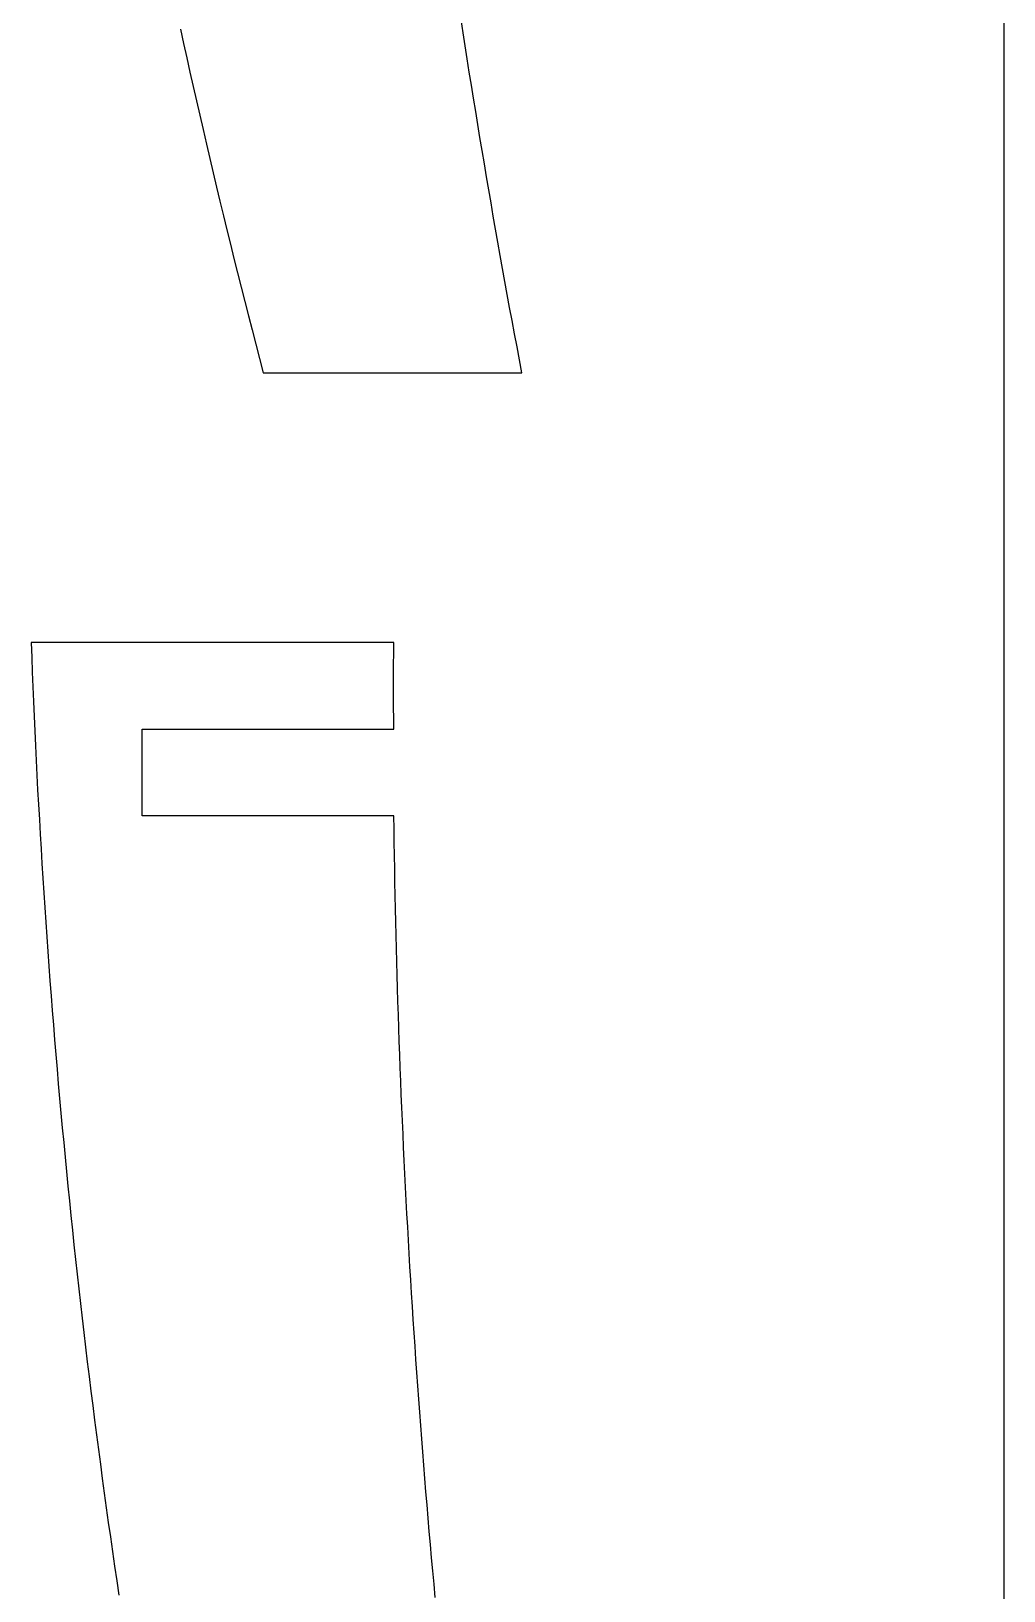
# Model space of a CAD drawing. Extents: x -242 to 227, y -355 to 350.
# Drawn here: x -237.6 to -133.3, y 13.4 to 180.6 of the extents above; entities that cross this region are included whole.
import ezdxf

# ---------------------------------------------------------------- set-up
doc = ezdxf.new("R2010")
doc.units = 0
doc.layers.add('Nível Padrão', color=1, linetype='CONTINUOUS')

msp = doc.modelspace()

# ---------------------------------------------------------------- linework, layer by layer
at = {"layer": 'Nível Padrão'}
for points in [[(-133.33, 192.69), (-133.33, -192.69)], [(-221.57, 180.79), (-221.23, 179.25), (-220.89, 177.71), (-220.55, 176.16), (-220.2, 174.63), (-219.85, 173.09), (-219.5, 171.55), (-219.14, 170.01), (-218.79, 168.47), (-218.43, 166.93), (-218.06, 165.4), (-217.7, 163.86), (-217.33, 162.33), (-216.96, 160.79), (-216.58, 159.26), (-216.21, 157.72), (-215.83, 156.19), (-215.45, 154.66), (-215.06, 153.13), (-214.67, 151.6), (-214.28, 150.07), (-213.89, 148.54), (-213.5, 147.01), (-213.1, 145.48), (-212.7, 143.95), (-184.97, 143.95), (-185.24, 145.35), (-185.5, 146.75), (-185.77, 148.14), (-186.03, 149.54), (-186.29, 150.94), (-186.54, 152.34), (-186.8, 153.74), (-187.05, 155.14), (-187.3, 156.54), (-187.55, 157.94), (-187.8, 159.34), (-188.04, 160.75), (-188.28, 162.15), (-188.53, 163.55), (-188.76, 164.95), (-189, 166.35), (-189.24, 167.76), (-189.47, 169.16), (-189.7, 170.56), (-189.93, 171.97), (-190.16, 173.37), (-190.38, 174.78), (-190.61, 176.18), (-190.83, 177.59), (-191.05, 178.99), (-191.27, 180.4), (-191.48, 181.8)], [(-194.26, 12.7), (-194.39, 14.12), (-194.52, 15.54), (-194.65, 16.95), (-194.77, 18.37), (-194.9, 19.78), (-195.02, 21.2), (-195.14, 22.62), (-195.26, 24.03), (-195.38, 25.45), (-195.49, 26.87), (-195.6, 28.29), (-195.71, 29.7), (-195.82, 31.12), (-195.93, 32.54), (-196.03, 33.96), (-196.14, 35.37), (-196.24, 36.79), (-196.33, 38.21), (-196.43, 39.63), (-196.53, 41.05), (-196.62, 42.47), (-196.71, 43.89), (-196.8, 45.31), (-196.89, 46.73), (-196.97, 48.14), (-197.05, 49.56), (-197.13, 50.98), (-197.21, 52.4), (-197.29, 53.82), (-197.37, 55.24), (-197.44, 56.66), (-197.51, 58.08), (-197.58, 59.51), (-197.65, 60.93), (-197.71, 62.35), (-197.78, 63.77), (-197.84, 65.19), (-197.9, 66.61), (-197.95, 68.03), (-198.01, 69.45), (-198.06, 70.87), (-198.12, 72.29), (-198.17, 73.72), (-198.21, 75.14), (-198.26, 76.56), (-198.3, 77.98), (-198.34, 79.4), (-198.38, 80.83), (-198.42, 82.25), (-198.46, 83.67), (-198.49, 85.09), (-198.52, 86.51), (-198.55, 87.94), (-198.58, 89.36), (-198.61, 90.78), (-198.63, 92.21), (-198.66, 93.63), (-198.68, 95.05), (-198.69, 96.47), (-225.66, 96.45), (-225.66, 105.75), (-225.66, 105.75), (-198.69, 105.75), (-198.71, 106.91), (-198.72, 108.07), (-198.73, 109.23), (-198.73, 110.39), (-198.73, 111.55), (-198.72, 112.71), (-198.71, 113.87), (-198.69, 115.03), (-237.56, 115.03), (-237.51, 113.45), (-237.45, 111.87), (-237.38, 110.29), (-237.32, 108.71), (-237.25, 107.13), (-237.18, 105.56), (-237.1, 103.98), (-237.03, 102.4), (-236.95, 100.82), (-236.87, 99.25), (-236.78, 97.67), (-236.69, 96.09), (-236.6, 94.52), (-236.51, 92.94), (-236.42, 91.37), (-236.32, 89.79), (-236.22, 88.21), (-236.11, 86.64), (-236.01, 85.06), (-235.9, 83.49), (-235.79, 81.92), (-235.67, 80.34), (-235.55, 78.77), (-235.43, 77.19), (-235.31, 75.62), (-235.18, 74.05), (-235.06, 72.47), (-234.93, 70.9), (-234.79, 69.33), (-234.66, 67.76), (-234.52, 66.18), (-234.37, 64.61), (-234.23, 63.04), (-234.08, 61.47), (-233.93, 59.9), (-233.78, 58.33), (-233.62, 56.76), (-233.47, 55.19), (-233.31, 53.62), (-233.14, 52.05), (-232.98, 50.48), (-232.81, 48.91), (-232.63, 47.35), (-232.46, 45.78), (-232.28, 44.21), (-232.1, 42.64), (-231.92, 41.08), (-231.74, 39.51), (-231.55, 37.94), (-231.36, 36.38), (-231.16, 34.81), (-230.97, 33.25), (-230.77, 31.68), (-230.57, 30.12), (-230.36, 28.55), (-230.15, 26.99), (-229.95, 25.43), (-229.73, 23.86), (-229.52, 22.3), (-229.3, 20.74), (-229.08, 19.18), (-228.86, 17.61), (-228.63, 16.05), (-228.4, 14.49), (-228.17, 12.93)]]:
    msp.add_lwpolyline(points, dxfattribs=at)

doc.saveas('drawing.dxf')
